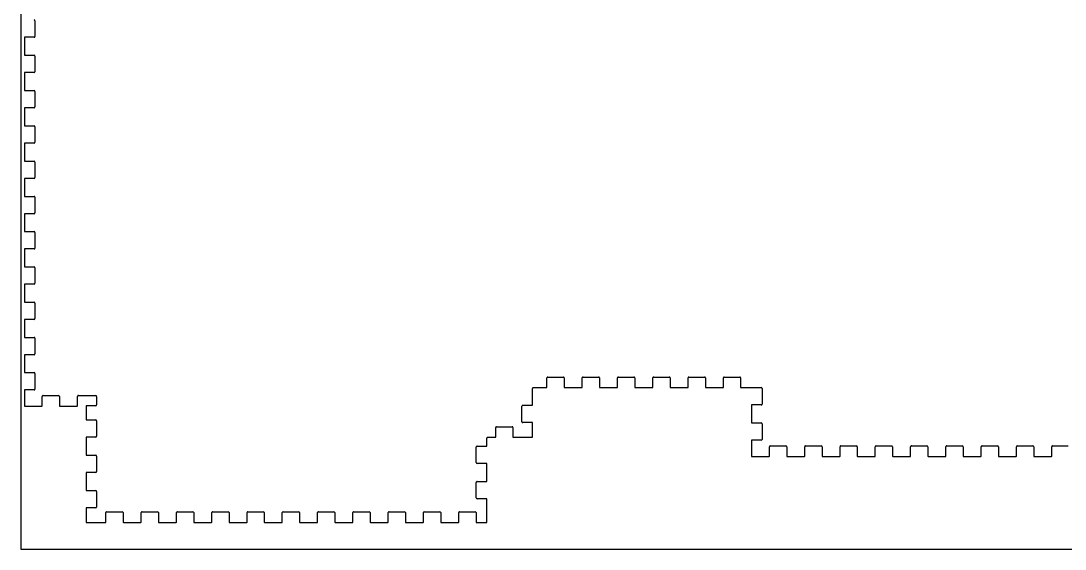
# Model space of a CAD drawing. Extents: x 296 to 1497, y 3 to 304.
# Drawn here: x 896.9 to 1192.9, y 3.1 to 152.9 of the extents above; entities that cross this region are included whole.
import ezdxf

# ---------------------------------------------------------------- set-up
doc = ezdxf.new("R2010")
doc.units = 0
doc.layers.add('FLAT_PANELS', color=1, linetype='CONTINUOUS')
doc.layers.add('HELP_LINES', color=3, linetype='CONTINUOUS')

msp = doc.modelspace()

# ---------------------------------------------------------------- linework, layer by layer
at = {"layer": 'FLAT_PANELS'}
for p, q in [((900.9, 152.94), (900.9, 148.53)), ((897.95, 148.28), (897.9, 148.23)), ((897.9, 148.23), (897.9, 143.22)), ((900.65, 148.28), (897.95, 148.28)), ((897.9, 143.22), (897.95, 143.17)), ((897.95, 143.17), (900.65, 143.17)), ((900.9, 142.92), (900.9, 138.52)), ((897.95, 138.27), (897.9, 138.22)), ((897.9, 138.22), (897.9, 133.21)), ((900.65, 138.27), (897.95, 138.27)), ((897.9, 133.21), (897.95, 133.16)), ((897.95, 133.16), (900.65, 133.16)), ((900.9, 132.91), (900.9, 128.51)), ((897.95, 128.26), (897.9, 128.21)), ((897.9, 128.21), (897.9, 123.21)), ((900.65, 128.26), (897.95, 128.26)), ((897.9, 123.21), (897.95, 123.16)), ((897.95, 123.16), (900.65, 123.16)), ((900.9, 122.91), (900.9, 118.5)), ((897.95, 118.25), (897.9, 118.2)), ((897.9, 118.2), (897.9, 113.2)), ((900.65, 118.25), (897.95, 118.25)), ((897.9, 113.2), (897.95, 113.15)), ((897.95, 113.15), (900.65, 113.15)), ((900.9, 112.9), (900.9, 108.5)), ((897.95, 108.25), (897.9, 108.2)), ((897.9, 108.2), (897.9, 103.2)), ((900.65, 108.25), (897.95, 108.25)), ((897.9, 103.2), (897.95, 103.15)), ((897.95, 103.15), (900.65, 103.15)), ((900.9, 102.9), (900.9, 98.5)), ((897.95, 98.25), (897.9, 98.2)), ((897.9, 98.2), (897.9, 93.2)), ((900.65, 98.25), (897.95, 98.25)), ((897.9, 93.2), (897.95, 93.15)), ((897.95, 93.15), (900.65, 93.15)), ((900.9, 92.9), (900.9, 88.5)), ((897.95, 88.25), (897.9, 88.2)), ((897.9, 88.2), (897.9, 83.2)), ((900.65, 88.25), (897.95, 88.25)), ((897.9, 83.2), (897.95, 83.15)), ((897.95, 83.15), (900.65, 83.15)), ((900.9, 82.9), (900.9, 78.51)), ((897.95, 78.26), (897.9, 78.21)), ((897.9, 78.21), (897.9, 73.21)), ((900.65, 78.26), (897.95, 78.26)), ((897.9, 73.21), (897.95, 73.16)), ((897.95, 73.16), (900.65, 73.16)), ((900.9, 72.91), (900.9, 68.51)), ((897.95, 68.26), (897.9, 68.21)), ((897.9, 68.21), (897.9, 63.21)), ((900.65, 68.26), (897.95, 68.26)), ((897.9, 63.21), (897.95, 63.16)), ((897.95, 63.16), (900.65, 63.16)), ((900.9, 62.91), (900.9, 58.5)), ((897.95, 58.25), (897.9, 58.2)), ((897.9, 58.2), (897.9, 53.2)), ((900.65, 58.25), (897.95, 58.25)), ((897.9, 53.2), (897.95, 53.15)), ((897.95, 53.15), (900.65, 53.15)), ((900.9, 52.9), (900.9, 48.5)), ((1046, 48.95), (1046, 51.65)), ((1046.25, 51.9), (1050.65, 51.9)), ((1050.9, 51.65), (1050.9, 48.95)), ((1056, 48.95), (1056, 51.65)), ((1056.25, 51.9), (1060.65, 51.9)), ((1060.9, 51.65), (1060.9, 48.95)), ((1066, 48.95), (1066, 51.65)), ((1066.25, 51.9), (1070.65, 51.9)), ((1070.9, 51.65), (1070.9, 48.95)), ((1076, 48.95), (1076, 51.65)), ((1076.25, 51.9), (1080.65, 51.9)), ((1080.9, 51.65), (1080.9, 48.95)), ((1086, 48.95), (1086, 51.65)), ((1086.25, 51.9), (1090.65, 51.9)), ((1090.9, 51.65), (1090.9, 48.95)), ((1096, 48.95), (1096, 51.65)), ((1096.25, 51.9), (1100.65, 51.9)), ((1100.9, 51.65), (1100.9, 48.95)), ((897.95, 48.25), (897.9, 48.2)), ((897.9, 48.2), (897.9, 43.7)), ((900.65, 48.25), (897.95, 48.25)), ((1041.92, 43.94), (1041.92, 48.65)), ((1042.17, 48.9), (1045.95, 48.9)), ((1045.95, 48.9), (1046, 48.95)), ((1050.9, 48.95), (1050.95, 48.9)), ((1050.95, 48.9), (1055.95, 48.9)), ((1055.95, 48.9), (1056, 48.95)), ((1060.9, 48.95), (1060.95, 48.9)), ((1060.95, 48.9), (1065.95, 48.9)), ((1065.95, 48.9), (1066, 48.95)), ((1070.9, 48.95), (1070.95, 48.9)), ((1070.95, 48.9), (1075.95, 48.9)), ((1075.95, 48.9), (1076, 48.95)), ((1080.9, 48.95), (1080.95, 48.9)), ((1080.95, 48.9), (1085.95, 48.9)), ((1085.95, 48.9), (1086, 48.95)), ((1090.9, 48.95), (1090.95, 48.9)), ((1090.95, 48.9), (1095.95, 48.9)), ((1095.95, 48.9), (1096, 48.95)), ((1100.9, 48.95), (1100.95, 48.9)), ((1100.95, 48.9), (1106.71, 48.9)), ((1106.96, 48.65), (1106.96, 44.24)), ((902.94, 43.7), (902.94, 46.4)), ((903.19, 46.65), (907.59, 46.65)), ((907.84, 46.4), (907.84, 43.7)), ((912.94, 43.7), (912.94, 46.4)), ((913.19, 46.65), (918.12, 46.65)), ((918.37, 46.4), (918.37, 44)), ((897.9, 43.7), (897.95, 43.65)), ((897.95, 43.65), (902.89, 43.65)), ((902.89, 43.65), (902.94, 43.7)), ((907.84, 43.7), (907.89, 43.65)), ((907.89, 43.65), (912.89, 43.65)), ((912.89, 43.65), (912.94, 43.7)), ((915.42, 43.75), (915.37, 43.7)), ((915.37, 43.7), (915.37, 39.81)), ((918.12, 43.75), (915.42, 43.75)), ((1038.92, 39.23), (1038.92, 43.64)), ((1039.17, 43.89), (1041.87, 43.89)), ((1041.87, 43.89), (1041.92, 43.94)), ((1104.01, 43.99), (1103.96, 43.94)), ((1103.96, 43.94), (1103.96, 38.93)), ((1106.71, 43.99), (1104.01, 43.99)), ((915.37, 39.81), (915.42, 39.76)), ((915.42, 39.76), (918.12, 39.76)), ((918.37, 39.51), (918.37, 35.1)), ((1041.87, 38.98), (1039.17, 38.98)), ((1041.92, 38.93), (1041.87, 38.98)), ((1041.92, 34.86), (1041.92, 38.93)), ((1103.96, 38.93), (1104.01, 38.88)), ((1104.01, 38.88), (1106.71, 38.88)), ((1106.96, 38.63), (1106.96, 34.23)), ((1031.47, 34.86), (1031.47, 37.57)), ((1031.72, 37.82), (1036.12, 37.82)), ((1036.37, 37.57), (1036.37, 34.86)), ((915.42, 34.85), (915.37, 34.8)), ((915.37, 34.8), (915.37, 29.79)), ((918.12, 34.85), (915.42, 34.85)), ((1028.97, 32.36), (1028.97, 34.56)), ((1029.22, 34.81), (1031.42, 34.81)), ((1031.42, 34.81), (1031.47, 34.86)), ((1036.37, 34.86), (1036.42, 34.81)), ((1036.42, 34.81), (1041.87, 34.81)), ((1041.87, 34.81), (1041.92, 34.86)), ((1104.01, 33.98), (1103.96, 33.93)), ((1103.96, 33.93), (1103.96, 29.42)), ((1106.71, 33.98), (1104.01, 33.98)), ((915.37, 29.79), (915.42, 29.74)), ((915.42, 29.74), (918.12, 29.74)), ((1025.97, 27.65), (1025.97, 32.06)), ((1026.22, 32.31), (1028.92, 32.31)), ((1028.92, 32.31), (1028.97, 32.36)), ((1109.06, 29.42), (1109.06, 32.12)), ((1109.31, 32.37), (1113.71, 32.37)), ((1113.96, 32.12), (1113.96, 29.42)), ((1119.06, 29.42), (1119.06, 32.12)), ((1119.31, 32.37), (1123.71, 32.37)), ((1123.96, 32.12), (1123.96, 29.42)), ((1129.06, 29.42), (1129.06, 32.12)), ((1129.31, 32.37), (1133.71, 32.37)), ((1133.96, 32.12), (1133.96, 29.42)), ((1139.06, 29.42), (1139.06, 32.12)), ((1139.31, 32.37), (1143.71, 32.37)), ((1143.96, 32.12), (1143.96, 29.42)), ((1149.06, 29.42), (1149.06, 32.12)), ((1149.31, 32.37), (1153.71, 32.37)), ((1153.96, 32.12), (1153.96, 29.42)), ((1159.06, 29.42), (1159.06, 32.12)), ((1159.31, 32.37), (1163.71, 32.37)), ((1163.96, 32.12), (1163.96, 29.42)), ((1169.06, 29.42), (1169.06, 32.12)), ((1169.31, 32.37), (1173.71, 32.37)), ((1173.96, 32.12), (1173.96, 29.42)), ((1179.06, 29.42), (1179.06, 32.12)), ((1179.31, 32.37), (1183.71, 32.37)), ((1183.96, 32.12), (1183.96, 29.42)), ((1189.06, 29.42), (1189.06, 32.12)), ((1189.31, 32.37), (1193.71, 32.37)), ((918.37, 29.49), (918.37, 25.08)), ((1028.92, 27.4), (1026.22, 27.4)), ((1028.97, 27.35), (1028.92, 27.4)), ((1028.97, 22.33), (1028.97, 27.35)), ((1103.96, 29.42), (1104.01, 29.37)), ((1104.01, 29.37), (1109.01, 29.37)), ((1109.01, 29.37), (1109.06, 29.42)), ((1113.96, 29.42), (1114.01, 29.37)), ((1114.01, 29.37), (1119.01, 29.37)), ((1119.01, 29.37), (1119.06, 29.42)), ((1123.96, 29.42), (1124.01, 29.37)), ((1124.01, 29.37), (1129.01, 29.37)), ((1129.01, 29.37), (1129.06, 29.42)), ((1133.96, 29.42), (1134.01, 29.37)), ((1134.01, 29.37), (1139.01, 29.37)), ((1139.01, 29.37), (1139.06, 29.42)), ((1143.96, 29.42), (1144.01, 29.37)), ((1144.01, 29.37), (1149.01, 29.37)), ((1149.01, 29.37), (1149.06, 29.42)), ((1153.96, 29.42), (1154.01, 29.37)), ((1154.01, 29.37), (1159.01, 29.37)), ((1159.01, 29.37), (1159.06, 29.42)), ((1163.96, 29.42), (1164.01, 29.37)), ((1164.01, 29.37), (1169.01, 29.37)), ((1169.01, 29.37), (1169.06, 29.42)), ((1173.96, 29.42), (1174.01, 29.37)), ((1174.01, 29.37), (1179.01, 29.37)), ((1179.01, 29.37), (1179.06, 29.42)), ((1183.96, 29.42), (1184.01, 29.37)), ((1184.01, 29.37), (1189.01, 29.37)), ((1189.01, 29.37), (1189.06, 29.42)), ((915.42, 24.83), (915.37, 24.78)), ((915.37, 24.78), (915.37, 19.76)), ((918.12, 24.83), (915.42, 24.83)), ((1025.97, 17.61), (1025.97, 22.03)), ((1026.22, 22.28), (1028.92, 22.28)), ((1028.92, 22.28), (1028.97, 22.33)), ((915.37, 19.76), (915.42, 19.71)), ((915.42, 19.71), (918.12, 19.71)), ((918.37, 19.46), (918.37, 15.04)), ((1028.92, 17.36), (1026.22, 17.36)), ((1028.97, 17.31), (1028.92, 17.36)), ((1028.97, 10.72), (1028.97, 17.31)), ((915.42, 14.79), (915.37, 14.74)), ((915.37, 14.74), (915.37, 10.72)), ((918.12, 14.79), (915.42, 14.79)), ((921, 10.72), (921, 13.44)), ((921.25, 13.69), (925.65, 13.69)), ((925.9, 13.44), (925.9, 10.72)), ((931, 10.72), (931, 13.44)), ((931.25, 13.69), (935.65, 13.69)), ((935.9, 13.44), (935.9, 10.72)), ((941, 10.72), (941, 13.44)), ((941.25, 13.69), (945.65, 13.69)), ((945.9, 13.44), (945.9, 10.72)), ((951, 10.72), (951, 13.44)), ((951.25, 13.69), (955.65, 13.69)), ((955.9, 13.44), (955.9, 10.72)), ((961, 10.72), (961, 13.44)), ((961.25, 13.69), (965.65, 13.69)), ((965.9, 13.44), (965.9, 10.72)), ((971, 10.72), (971, 13.44)), ((971.25, 13.69), (975.65, 13.69)), ((975.9, 13.44), (975.9, 10.72)), ((981, 10.72), (981, 13.44)), ((981.25, 13.69), (985.65, 13.69)), ((985.9, 13.44), (985.9, 10.72)), ((991, 10.72), (991, 13.44)), ((991.25, 13.69), (995.65, 13.69)), ((995.9, 13.44), (995.9, 10.72)), ((1001, 10.72), (1001, 13.44)), ((1001.25, 13.69), (1005.65, 13.69)), ((1005.9, 13.44), (1005.9, 10.72)), ((1011, 10.72), (1011, 13.44)), ((1011.25, 13.69), (1015.65, 13.69)), ((1015.9, 13.44), (1015.9, 10.72)), ((1021, 10.72), (1021, 13.44)), ((1021.25, 13.69), (1025.65, 13.69)), ((1025.9, 13.44), (1025.9, 10.72)), ((915.37, 10.72), (915.42, 10.67)), ((915.42, 10.67), (920.95, 10.67)), ((920.95, 10.67), (921, 10.72)), ((925.9, 10.72), (925.95, 10.67)), ((925.95, 10.67), (930.95, 10.67)), ((930.95, 10.67), (931, 10.72)), ((935.9, 10.72), (935.95, 10.67)), ((935.95, 10.67), (940.95, 10.67)), ((940.95, 10.67), (941, 10.72)), ((945.9, 10.72), (945.95, 10.67)), ((945.95, 10.67), (950.95, 10.67)), ((950.95, 10.67), (951, 10.72)), ((955.9, 10.72), (955.95, 10.67)), ((955.95, 10.67), (960.95, 10.67)), ((960.95, 10.67), (961, 10.72)), ((965.9, 10.72), (965.95, 10.67)), ((965.95, 10.67), (970.95, 10.67)), ((970.95, 10.67), (971, 10.72)), ((975.9, 10.72), (975.95, 10.67)), ((975.95, 10.67), (980.95, 10.67)), ((980.95, 10.67), (981, 10.72)), ((985.9, 10.72), (985.95, 10.67)), ((985.95, 10.67), (990.95, 10.67)), ((990.95, 10.67), (991, 10.72)), ((995.9, 10.72), (995.95, 10.67)), ((995.95, 10.67), (1000.95, 10.67)), ((1000.95, 10.67), (1001, 10.72)), ((1005.9, 10.72), (1005.95, 10.67)), ((1005.95, 10.67), (1010.95, 10.67)), ((1010.95, 10.67), (1011, 10.72)), ((1015.9, 10.72), (1015.95, 10.67)), ((1015.95, 10.67), (1020.95, 10.67)), ((1020.95, 10.67), (1021, 10.72)), ((1025.9, 10.72), (1025.95, 10.67)), ((1025.95, 10.67), (1028.92, 10.67)), ((1028.92, 10.67), (1028.97, 10.72))]:
    msp.add_line(p, q, dxfattribs=at)
for centre, start, end in [((900.65, 152.94), 0, 90), ((900.65, 148.53), 270, 0), ((900.65, 142.92), 0, 90), ((900.65, 138.52), 270, 0), ((900.65, 132.91), 0, 90), ((900.65, 128.51), 270, 0), ((900.65, 122.91), 0, 90), ((900.65, 118.5), 270, 0), ((900.65, 112.9), 0, 90), ((900.65, 108.5), 270, 0), ((900.65, 102.9), 0, 89.9929), ((900.65, 98.5), 270, 0), ((900.65, 92.9), 0, 90), ((900.65, 88.5), 270, 0.0001), ((900.65, 82.9), 0.0001, 90.0001), ((900.65, 78.51), 270.0001, 0.0001), ((900.65, 72.91), 0.0001, 90.0001), ((900.65, 68.51), 270.0001, 0.0001), ((900.65, 62.91), 0.0001, 90.0001), ((900.65, 58.5), 270.0001, 0.0001), ((900.65, 52.9), 0.0001, 90.0001), ((1046.25, 51.65), 90.0001, 180.0001), ((1050.65, 51.65), 0.0001, 90.0001), ((1056.25, 51.65), 90.0001, 180.0001), ((1060.65, 51.65), 0.0001, 90.0001), ((1066.25, 51.65), 90.0001, 180.0001), ((1070.65, 51.65), 0.0001, 90.0001), ((1076.25, 51.65), 90.0001, 180.0001), ((1080.65, 51.65), 0.0001, 90.0001), ((1086.25, 51.65), 90.0001, 180.0001), ((1090.65, 51.65), 0.0001, 90.0001), ((1096.25, 51.65), 90.0001, 180.0001), ((1100.65, 51.65), 0.0001, 90.0001), ((900.65, 48.5), 270.0001, 0.0001), ((1042.17, 48.65), 90.0001, 180.0005), ((1106.71, 48.65), 0.0001, 90), ((903.19, 46.4), 90.0001, 180.0001), ((907.59, 46.4), 0.0001, 90.0001), ((913.19, 46.4), 90.0001, 180.0001), ((918.12, 46.4), 0.0001, 90.0001), ((918.12, 44), 270.0001, 0.0001), ((1039.17, 43.64), 90.0001, 180.0001), ((1106.71, 44.24), 270.0001, 0.0001), ((918.12, 39.51), 0.0001, 90.0001), ((1039.17, 39.23), 180.0001, 270.0001), ((1106.71, 38.63), 0.0001, 90.0001), ((1031.72, 37.57), 90.0001, 180.0001), ((1036.12, 37.57), 0.0001, 90.0001), ((918.12, 35.1), 270.0001, 0.0001), ((1029.22, 34.56), 90.0003, 180.0003), ((1106.71, 34.23), 270.0001, 0.0001), ((918.12, 29.49), 0.0001, 90.0001), ((1026.22, 32.06), 90.0001, 180.0001), ((1109.31, 32.12), 90.0001, 180.0001), ((1113.71, 32.12), 0.0001, 90.0001), ((1119.31, 32.12), 90.0001, 180.0001), ((1123.71, 32.12), 0.0001, 90.0001), ((1129.31, 32.12), 90.0001, 180.0001), ((1133.71, 32.12), 0.0001, 90.0001), ((1139.31, 32.12), 90.0001, 180.0001), ((1143.71, 32.12), 0.0001, 90.0001), ((1149.31, 32.12), 90.0001, 180.0001), ((1153.71, 32.12), 0.0001, 90.0001), ((1159.31, 32.12), 90.0001, 180.0001), ((1163.71, 32.12), 0.0001, 90.0001), ((1169.31, 32.12), 90.0001, 180.0001), ((1173.71, 32.12), 0.0001, 90.0001), ((1179.31, 32.12), 90.0001, 180.0001), ((1183.71, 32.12), 0.0001, 90.0001), ((1189.31, 32.12), 90.0001, 180.0001), ((1026.22, 27.65), 180.0001, 270.0001), ((918.12, 25.08), 270.0001, 0.0001), ((1026.22, 22.03), 90.0001, 180.0001), ((918.12, 19.46), 0.0001, 90.0001), ((918.12, 15.04), 270.0001, 0.0001), ((1026.22, 17.61), 180.0001, 270.0001), ((921.25, 13.44), 90.0001, 180.0001), ((925.65, 13.44), 0.0001, 90.0001), ((931.25, 13.44), 90.0001, 180.0001), ((935.65, 13.44), 0.0001, 90.0001), ((941.25, 13.44), 90.0001, 180.0001), ((945.65, 13.44), 0.0001, 90.0001), ((951.25, 13.44), 90.0001, 180.0001), ((955.65, 13.44), 0.0001, 90.0001), ((961.25, 13.44), 90.0001, 180.0001), ((965.65, 13.44), 0.0001, 90.0001), ((971.25, 13.44), 90.0001, 180.0001), ((975.65, 13.44), 0.0001, 90.0001), ((981.25, 13.44), 90.0001, 180.0001), ((985.65, 13.44), 0.0001, 90.0001), ((991.25, 13.44), 90.0001, 180.0001), ((995.65, 13.44), 0.0001, 90.0001), ((1001.25, 13.44), 90.0001, 180.0001), ((1005.65, 13.44), 0.0001, 90.0001), ((1011.25, 13.44), 90.0001, 180.0001), ((1015.65, 13.44), 0.0001, 90.0001), ((1021.25, 13.44), 90.0001, 180.0001), ((1025.65, 13.44), 0.0001, 90.0001)]:
    msp.add_arc(centre, 0.25, start, end, dxfattribs=at)
at = {"layer": 'HELP_LINES'}
for p, q in [((896.91, 303.09), (896.91, 3.09)), ((896.91, 3.09), (1496.91, 3.09))]:
    msp.add_line(p, q, dxfattribs=at)

doc.saveas('drawing.dxf')
